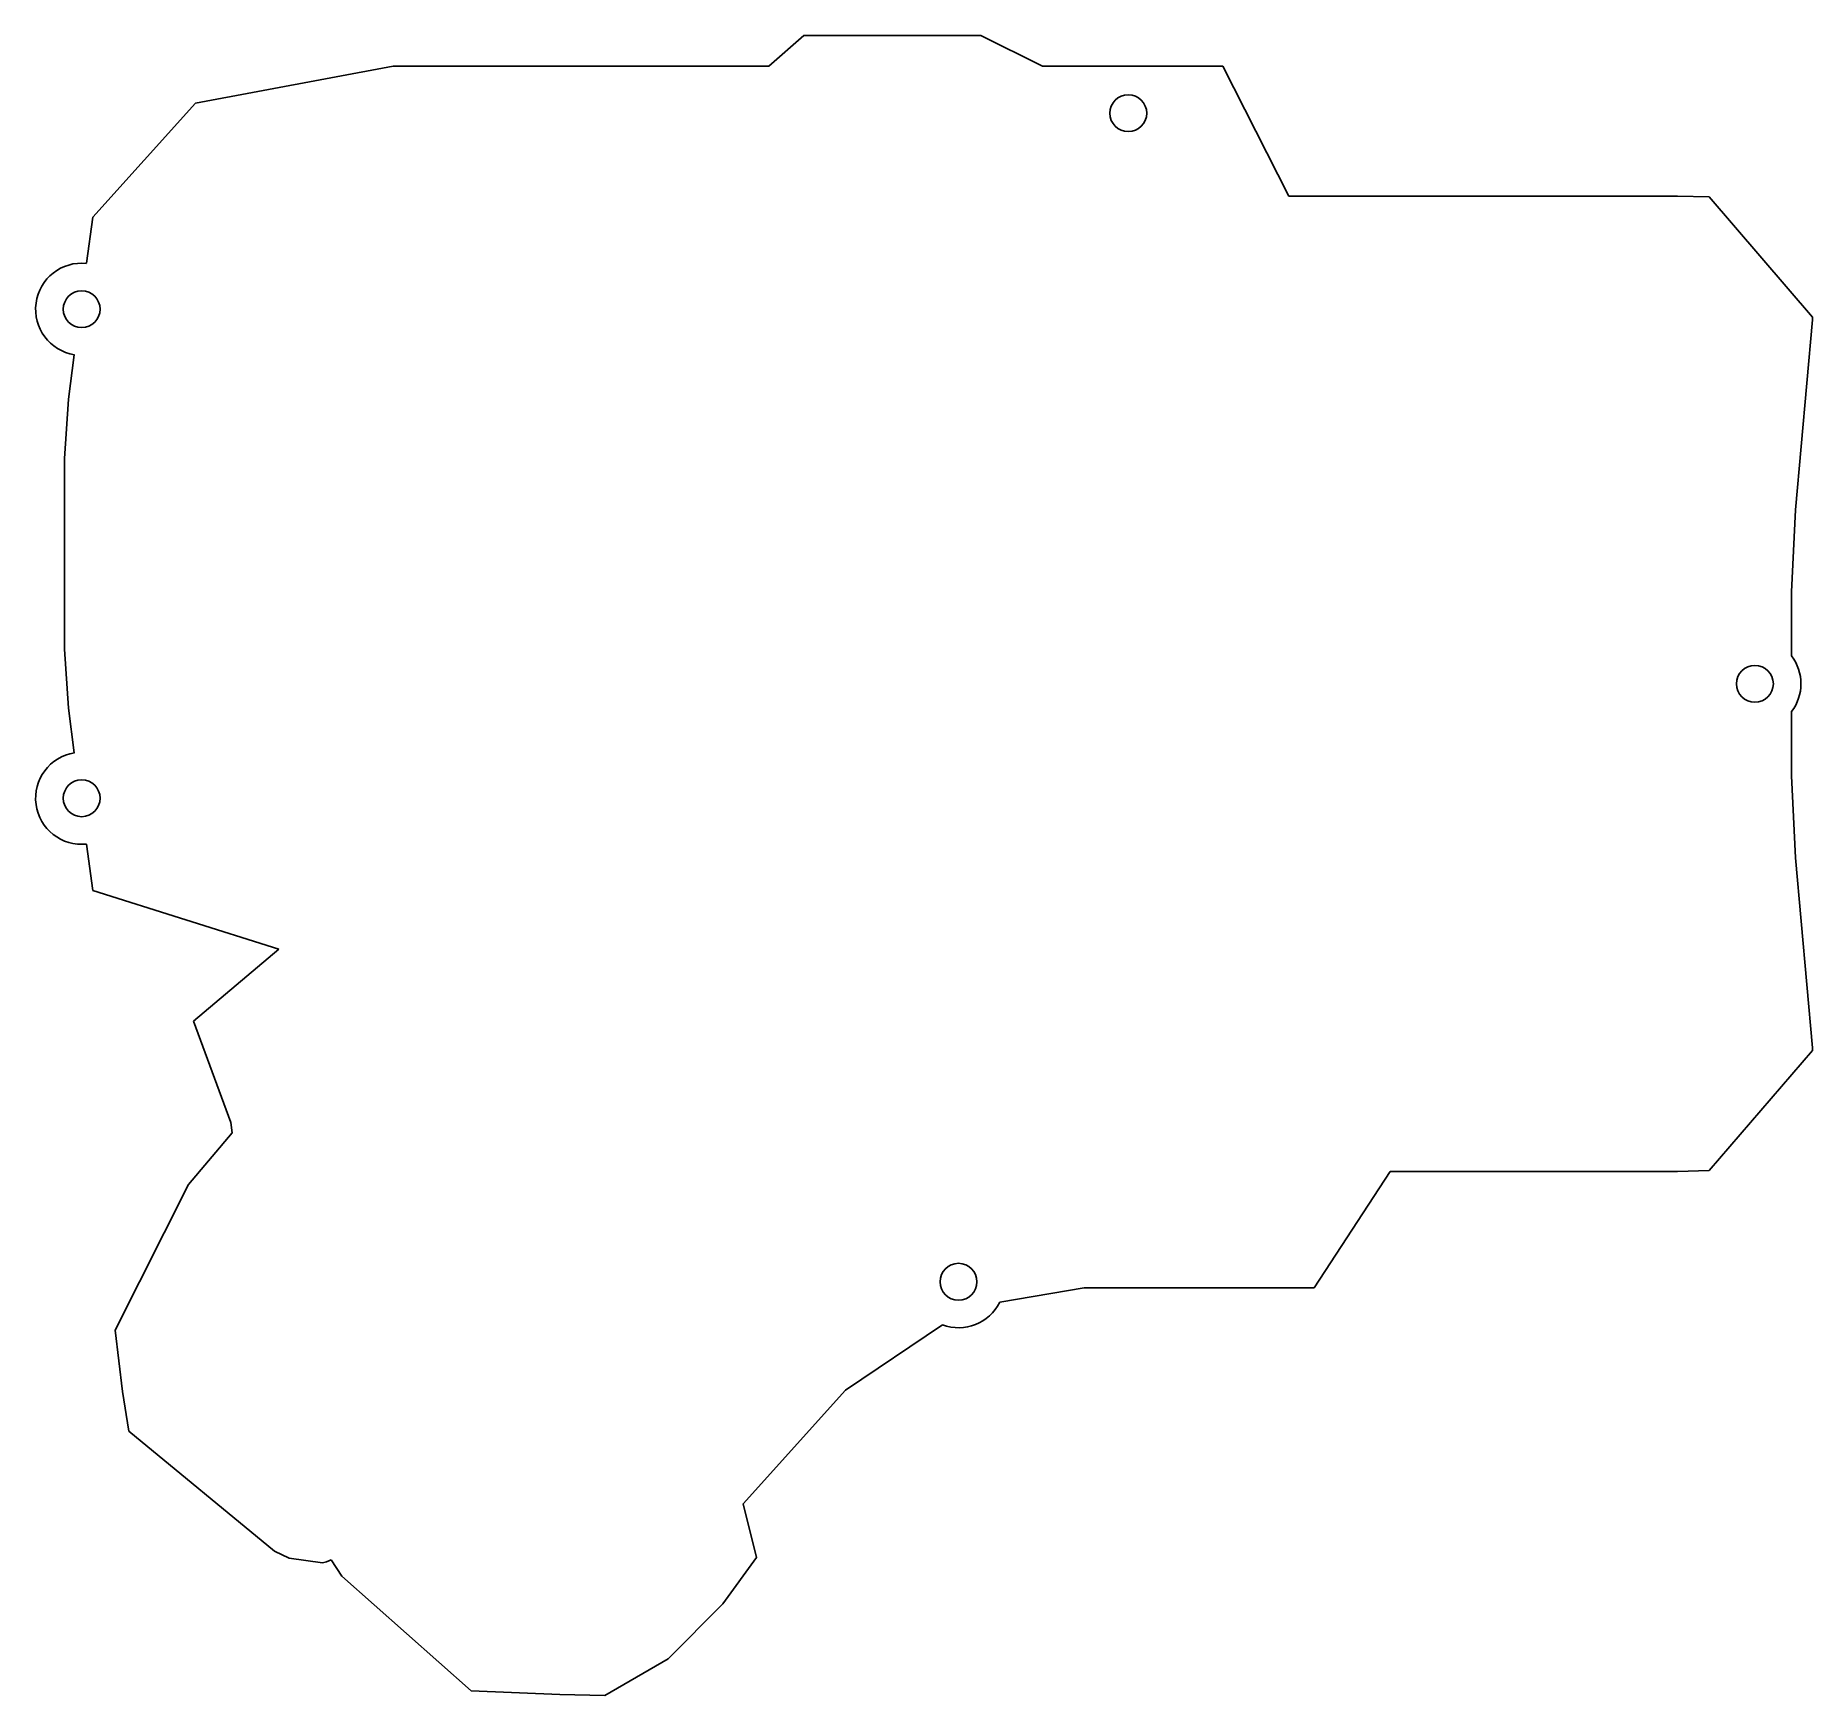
# Model space of a CAD drawing. Header units: metres. Extents: x -103 to 61, y -105 to 48.
import ezdxf

# ---------------------------------------------------------------- set-up
doc = ezdxf.new("R2010")
doc.units = ezdxf.units.M

msp = doc.modelspace()

# ---------------------------------------------------------------- linework, layer by layer
for p, q in [((-35.16, 44.99), (-31.95, 47.81)), ((-35.16, 44.99, -5), (-31.95, 47.81, -5)), ((-31.95, 47.81), (-31.95, 47.81, -5)), ((-31.95, 47.81), (-15.6, 47.81)), ((-31.95, 47.81, -5), (-15.6, 47.81, -5)), ((-15.6, 47.81), (-15.6, 47.81, -5)), ((-9.91, 44.99), (-15.6, 47.81)), ((-9.91, 44.99, -5), (-15.6, 47.81, -5)), ((-88.07, 41.57), (-69.85, 44.99)), ((-88.07, 41.57, -5), (-69.85, 44.99, -5)), ((-69.85, 44.99), (-69.85, 44.99, -5)), ((-69.85, 44.99), (-35.16, 44.99)), ((-69.85, 44.99, -5), (-35.16, 44.99, -5)), ((-35.16, 44.99), (-35.16, 44.99, -5)), ((-9.91, 44.99), (-9.91, 44.99, -5)), ((-9.91, 44.99), (6.71, 44.99)), ((-9.91, 44.99, -5), (6.71, 44.99, -5)), ((6.71, 44.99), (6.71, 44.99, -5)), ((12.8, 32.99), (6.71, 44.99)), ((12.8, 32.99, -5), (6.71, 44.99, -5)), ((-97.57, 31.07), (-88.07, 41.57)), ((-97.57, 31.07, -5), (-88.07, 41.57, -5)), ((-88.07, 41.57), (-88.07, 41.57, -5)), ((-0.3, 40.65), (-0.3, 40.65, -5)), ((12.8, 32.99), (12.8, 32.99, -5)), ((12.8, 32.99), (48.67, 32.99)), ((12.8, 32.99, -5), (48.67, 32.99, -5)), ((48.67, 32.99), (48.67, 32.99, -5)), ((51.6, 32.92), (48.67, 32.99)), ((51.6, 32.92, -5), (48.67, 32.99, -5)), ((51.6, 32.92), (51.6, 32.92, -5)), ((61.14, 21.83), (51.6, 32.92)), ((61.14, 21.83, -5), (51.6, 32.92, -5)), ((-97.57, 31.07), (-98.14, 26.8)), ((-97.57, 31.07, -5), (-98.14, 26.8, -5)), ((-97.57, 31.07), (-97.57, 31.07, -5)), ((-98.14, 26.8), (-98.14, 26.8, -5)), ((-96.89, 22.56), (-96.89, 22.56, -5)), ((59.56, 4.06), (61.14, 21.59)), ((59.56, 4.06, -5), (61.14, 21.59, -5)), ((61.14, 21.83), (61.14, 21.83, -5)), ((61.14, 21.59), (61.14, 21.83)), ((61.14, 21.59, -5), (61.14, 21.83, -5)), ((61.14, 21.59), (61.14, 21.59, -5)), ((-99.27, 18.36), (-99.82, 14.26)), ((-99.27, 18.36, -5), (-99.82, 14.26, -5)), ((-99.27, 18.36), (-99.27, 18.36, -5)), ((-100.18, 8.8), (-99.82, 14.26)), ((-100.18, 8.8, -5), (-99.82, 14.26, -5)), ((-99.82, 14.26), (-99.82, 14.26, -5)), ((-100.18, 8.8), (-100.18, 8.8, -5)), ((-100.18, 8.8), (-100.18, -8.8)), ((-100.18, 8.8, -5), (-100.18, -8.8, -5)), ((59.21, -3.5), (59.56, 4.06)), ((59.21, -3.5, -5), (59.56, 4.06, -5)), ((59.56, 4.06), (59.56, 4.06, -5)), ((59.21, -3.5), (59.21, -3.5, -5)), ((59.21, -3.5), (59.21, -9.43)), ((59.21, -3.5, -5), (59.21, -9.43, -5)), ((-100.18, -8.8), (-100.18, -8.8, -5)), ((-100.18, -8.8), (-99.82, -14.26)), ((-100.18, -8.8, -5), (-99.82, -14.26, -5)), ((59.21, -9.43), (59.21, -9.43, -5)), ((57.53, -12), (57.53, -12, -5)), ((-99.82, -14.26), (-99.82, -14.26, -5)), ((-99.27, -18.36), (-99.82, -14.26)), ((-99.27, -18.36, -5), (-99.82, -14.26, -5)), ((59.21, -14.57), (59.21, -14.57, -5)), ((59.21, -14.57), (59.21, -20.5)), ((59.21, -14.57, -5), (59.21, -20.5, -5)), ((-99.27, -18.36), (-99.27, -18.36, -5)), ((59.21, -20.5), (59.21, -20.5, -5)), ((59.56, -28.06), (59.21, -20.5)), ((59.56, -28.06, -5), (59.21, -20.5, -5)), ((-96.89, -22.56), (-96.89, -22.56, -5)), ((-98.14, -26.8), (-98.14, -26.8, -5)), ((-97.57, -31.07), (-98.14, -26.8)), ((-97.57, -31.07, -5), (-98.14, -26.8, -5)), ((59.56, -28.06), (59.56, -28.06, -5)), ((59.56, -28.06), (61.14, -45.59)), ((59.56, -28.06, -5), (61.14, -45.59, -5)), ((-97.57, -31.07), (-97.57, -31.07, -5)), ((-97.57, -31.07), (-80.38, -36.5)), ((-97.57, -31.07, -5), (-80.38, -36.5, -5)), ((-88.28, -43.14), (-80.38, -36.5)), ((-88.28, -43.14, -5), (-80.38, -36.5, -5)), ((-80.38, -36.5), (-80.38, -36.5, -5)), ((-88.28, -43.14), (-88.28, -43.14, -5)), ((-88.28, -43.14), (-84.82, -52.49)), ((-88.28, -43.14, -5), (-84.82, -52.49, -5)), ((61.14, -45.83), (51.6, -56.92)), ((61.14, -45.83, -5), (51.6, -56.92, -5)), ((61.14, -45.59), (61.14, -45.59, -5)), ((61.14, -45.83), (61.14, -45.59)), ((61.14, -45.83, -5), (61.14, -45.59, -5)), ((61.14, -45.83), (61.14, -45.83, -5)), ((-84.7, -53.43), (-88.74, -58.2)), ((-84.7, -53.43, -5), (-88.74, -58.2, -5)), ((-84.82, -52.49), (-84.82, -52.49, -5)), ((-84.7, -53.43), (-84.82, -52.49)), ((-84.7, -53.43, -5), (-84.82, -52.49, -5)), ((-84.7, -53.43), (-84.7, -53.43, -5)), ((22.16, -56.99), (15.14, -67.72)), ((22.16, -56.99, -5), (15.14, -67.72, -5)), ((22.16, -56.99), (22.16, -56.99, -5)), ((22.16, -56.99), (48.67, -56.99)), ((22.16, -56.99, -5), (48.67, -56.99, -5)), ((51.6, -56.92), (48.67, -56.99)), ((51.6, -56.92, -5), (48.67, -56.99, -5)), ((48.67, -56.99), (48.67, -56.99, -5)), ((51.6, -56.92), (51.6, -56.92, -5)), ((-88.74, -58.2), (-95.5, -71.64)), ((-88.74, -58.2, -5), (-95.5, -71.64, -5)), ((-88.74, -58.2), (-88.74, -58.2, -5)), ((-15.97, -67.17), (-15.97, -67.17, -5)), ((-13.86, -69.06), (-6.06, -67.72)), ((-13.86, -69.06, -5), (-6.06, -67.72, -5)), ((-6.06, -67.72), (-6.06, -67.72, -5)), ((-6.06, -67.72), (15.14, -67.72)), ((-6.06, -67.72, -5), (15.14, -67.72, -5)), ((15.14, -67.72), (15.14, -67.72, -5)), ((-13.86, -69.06), (-13.86, -69.06, -5)), ((-95.5, -71.64), (-95.5, -71.64, -5)), ((-95.5, -71.64), (-94.82, -77.29)), ((-95.5, -71.64, -5), (-94.82, -77.29, -5)), ((-19.16, -71.16), (-28.11, -77.19)), ((-19.16, -71.16, -5), (-28.11, -77.19, -5)), ((-19.16, -71.16), (-19.16, -71.16, -5)), ((-94.82, -77.29), (-94.82, -77.29, -5)), ((-94.82, -77.29), (-94.25, -80.96)), ((-94.82, -77.29, -5), (-94.25, -80.96, -5)), ((-37.54, -87.67), (-28.11, -77.19)), ((-37.54, -87.67, -5), (-28.11, -77.19, -5)), ((-28.11, -77.19), (-28.11, -77.19, -5)), ((-94.25, -80.96), (-94.25, -80.96, -5)), ((-94.25, -80.96), (-80.78, -92.02)), ((-94.25, -80.96, -5), (-80.78, -92.02, -5)), ((-37.54, -87.67), (-37.54, -87.67, -5)), ((-37.54, -87.67), (-36.32, -92.62)), ((-37.54, -87.67, -5), (-36.32, -92.62, -5)), ((-80.78, -92.02), (-80.78, -92.02, -5)), ((-80.78, -92.02), (-79.45, -92.68)), ((-80.78, -92.02, -5), (-79.45, -92.68, -5)), ((-79.45, -92.68), (-79.45, -92.68, -5)), ((-76.35, -93.12), (-79.45, -92.68)), ((-76.35, -93.12, -5), (-79.45, -92.68, -5)), ((-75.98, -93.01), (-76.35, -93.12)), ((-75.98, -93.01, -5), (-76.35, -93.12, -5)), ((-76.35, -93.12), (-76.35, -93.12, -5)), ((-75.98, -93.01), (-75.56, -92.84)), ((-75.98, -93.01, -5), (-75.56, -92.84, -5)), ((-75.98, -93.01), (-75.98, -93.01, -5)), ((-75.56, -92.84), (-75.56, -92.84, -5)), ((-75.56, -92.84), (-74.59, -94.34)), ((-75.56, -92.84, -5), (-74.59, -94.34, -5)), ((-36.32, -92.62), (-39.42, -96.89)), ((-36.32, -92.62, -5), (-39.42, -96.89, -5)), ((-36.32, -92.62), (-36.32, -92.62, -5)), ((-74.59, -94.34), (-74.59, -94.34, -5)), ((-62.64, -104.91), (-74.59, -94.34)), ((-62.64, -104.91, -5), (-74.59, -94.34, -5)), ((-44.46, -101.95), (-39.42, -96.89)), ((-44.46, -101.95, -5), (-39.42, -96.89, -5)), ((-39.42, -96.89), (-39.42, -96.89, -5)), ((-44.46, -101.95), (-50.32, -105.34)), ((-44.46, -101.95, -5), (-50.32, -105.34, -5)), ((-44.46, -101.95), (-44.46, -101.95, -5)), ((-62.64, -104.91), (-62.64, -104.91, -5)), ((-54.47, -105.26), (-62.64, -104.91)), ((-54.47, -105.26, -5), (-62.64, -104.91, -5)), ((-54.47, -105.26), (-54.47, -105.26, -5)), ((-50.32, -105.34), (-54.47, -105.26)), ((-50.32, -105.34, -5), (-54.47, -105.26, -5)), ((-50.32, -105.34), (-50.32, -105.34, -5))]:
    msp.add_line(p, q)
for centre in [(-2, 40.65), (-2, 40.65, -5), (-98.59, 22.56), (-98.59, 22.56, -5), (55.83, -12), (55.83, -12, -5), (-98.59, -22.56), (-98.59, -22.56, -5), (-17.67, -67.17), (-17.67, -67.17, -5)]:
    msp.add_circle(centre, 1.7)
for centre, start, end in [((-98.59, 22.56), 83.883, 260.8556), ((-98.59, 22.56, -5), 83.883, 260.8556), ((55.83, -12), 322.7979, 397.2021), ((55.83, -12, -5), 322.7979, 397.2021), ((-98.59, -22.56), 99.1444, 276.117), ((-98.59, -22.56, -5), 99.1444, 276.117), ((-17.67, -67.17), 249.5445, 333.6452), ((-17.67, -67.17, -5), 249.5445, 333.6452)]:
    msp.add_arc(centre, 4.25, start, end)

doc.saveas('drawing.dxf')
